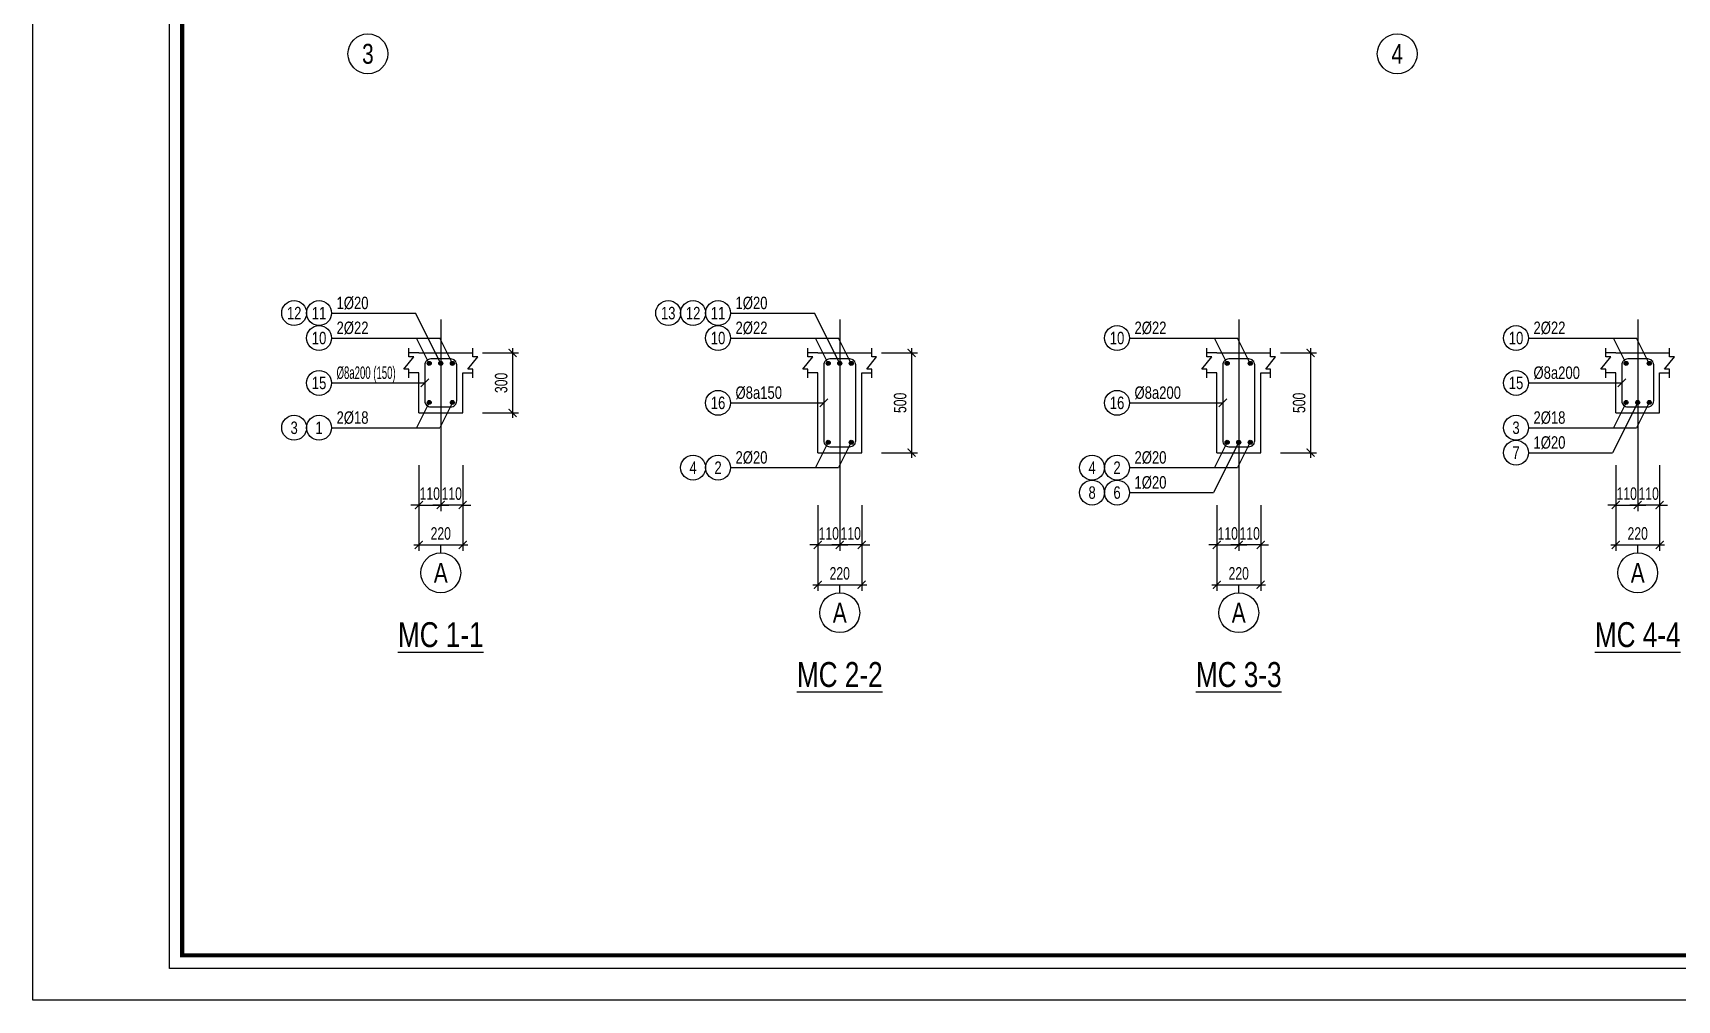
# Model space of a CAD drawing. Header units: inches. Extents: x 442278 to 842836, y -356313 to 59457.
# Drawn here: x 769459 to 777702, y -77600 to -72749 of the extents above; entities that cross this region are included whole.
import ezdxf
from ezdxf.enums import TextEntityAlignment as Align

# ---------------------------------------------------------------- set-up
doc = ezdxf.new("R2010")
doc.units = ezdxf.units.IN
doc.header["$LTSCALE"] = 250
doc.header["$MEASUREMENT"] = 0
doc.linetypes.add('CENTER', pattern=[50.8, 31.75, -6.35, 6.35, -6.35])
for name, color, linetype in [('3', 9, 'Continuous'), ('gsgsdfg', 31, 'Continuous'), ('LA.BT', 7, 'Continuous'), ('LA.DIM', 251, 'Continuous'), ('LA.KHAC', 252, 'Continuous'), ('LA.TC', 3, 'Continuous'), ('LA.TD', 30, 'Continuous'), ('LA.TEXT', 60, 'Continuous'), ('LA.TEXT.MC', 120, 'Continuous'), ('LA.TRUC', 251, 'CENTER'), ('NETTHAY', 8, 'Continuous'), ('NTHAY', 8, 'Continuous')]:
    doc.layers.add(name, color=color, linetype=linetype)
doc.styles.add('S.BTEXT', font='arial.ttf', dxfattribs={"width": 0.75})
doc.styles.add('S.STEXT', font='arial.ttf', dxfattribs={"width": 0.7})
doc.styles.add('VnAvantH', font='', dxfattribs={"width": 0.7})
doc.styles.get('VnAvantH').set_extended_font_data('.VnAvantH')
doc.dimstyles.new('S.DIM25', dxfattribs={"dimtxt": 62.5, "dimasz": 40, "dimexe": 30, "dimexo": 0, "dimgap": 25, "dimtad": 1, "dimdec": 0, "dimzin": 13, "dimdsep": 46, "dimtxsty": 'S.STEXT', "dimblk": 'ARCHTICK', "dimcen": 0, "dimdle": 25, "dimclrd": 251, "dimclre": 251, "dimclrt": 60, "dimadec": 0, "dimazin": 0, "dimtfac": 1, "dimtdec": 0, "dimtix": 1, "dimtmove": 2, "dimatfit": 3, "dimfxl": 1, "dimtolj": 1, "dimtzin": 13, "dimarcsym": 0})

# ---------------------------------------------------------------- blocks, each defined once
blk = doc.blocks.new('KHUNG CHUAN SEICO')
at = {"layer": 'DEFPOINTS', "lineweight": -3, "ltscale": 2000}
blk.add_lwpolyline([(0, 397.16), (572.13, 397.16), (572.13, 0), (0, 0)], close=True, dxfattribs=at)
at = {"layer": 'gsgsdfg'}
blk.add_lwpolyline([(0, 397.16), (572.13, 397.16), (572.13, 0), (0, 0)], close=True, dxfattribs=at)
blk.add_lwpolyline([(0, 397.16), (572.13, 397.16), (572.13, 0), (0, 0)], close=True, dxfattribs=at)
at = {"layer": 'NETTHAY', "ltscale": 0.5, "const_width": 0.743}
blk.add_lwpolyline([(26.26, 388.15), (460.75, 388.15), (460.75, 7.88), (26.26, 7.88), (26.26, 388.51)], dxfattribs=at)
at = {"layer": 'NTHAY', "lineweight": -3, "ltscale": 2000}
blk.add_lwpolyline([(24.06, 391.61), (565.91, 391.61), (565.91, 5.55), (24.06, 5.55)], close=True, dxfattribs=at)
at = {"layer": '3', "ltscale": 0.5, "style": 'VnAvantH'}
for tag, height, p in [('DRAWING1', 4.75, (514.01, 46.77)), ('DRAWING2', 4.75, (514.07, 36.02)), ('DATE', 2.5, (477.02, 18.64))]:
    blk.add_attdef(tag, text='', height=height, dxfattribs=at).set_placement(p, align=Align.CENTER)
blk = doc.blocks.new('_ArchTick')
at = {"color": 0, "linetype": 'ByBlock', "const_width": 0.15}
blk.add_lwpolyline([(-0.5, -0.5), (0.5, 0.5)], dxfattribs=at)
blk = doc.blocks.new('*D766')
at = {"layer": 'DEFPOINTS', "color": 0, "transparency": 16777216}
for p in [(771394, -74917), (771504, -74917), (771504, -75117)]:
    blk.add_point(p, dxfattribs=at)
at = {"layer": 'LA.DIM', "color": 251, "lineweight": -2, "transparency": 16777216}
for p, q in [((771394, -74917), (771394, -75147)), ((771504, -74917), (771504, -75147)), ((771394, -75117), (771354, -75117)), ((771394, -75117), (771504, -75117)), ((771504, -75117), (771544, -75117))]:
    blk.add_line(p, q, dxfattribs=at)
at = {"layer": 'LA.DIM', "color": 251, "lineweight": -2, "transparency": 16777216, "xscale": 40, "yscale": 40, "zscale": 40}
blk.add_blockref('_ArchTick', (771394, -75117), dxfattribs=at)
at = {"layer": 'LA.DIM', "color": 251, "lineweight": -2, "transparency": 16777216, "xscale": 40, "yscale": 40, "zscale": 40, "rotation": 180}
blk.add_blockref('_ArchTick', (771504, -75117), dxfattribs=at)
at = {"layer": 'LA.DIM', "color": 60, "transparency": 16777216, "insert": (771449, -75060.1), "char_height": 62.5, "attachment_point": 5, "style": 'S.STEXT'}
blk.add_mtext('\\A1;110', dxfattribs=at)
blk = doc.blocks.new('*D767')
at = {"layer": 'DEFPOINTS', "color": 0, "transparency": 16777216}
for p in [(771504, -74917), (771614, -74917), (771504, -75117)]:
    blk.add_point(p, dxfattribs=at)
at = {"layer": 'LA.DIM', "color": 251, "lineweight": -2, "transparency": 16777216}
for p, q in [((771504, -74917), (771504, -75147)), ((771614, -74917), (771614, -75147)), ((771504, -75117), (771464, -75117)), ((771614, -75117), (771504, -75117)), ((771614, -75117), (771654, -75117))]:
    blk.add_line(p, q, dxfattribs=at)
at = {"layer": 'LA.DIM', "color": 251, "lineweight": -2, "transparency": 16777216, "xscale": 40, "yscale": 40, "zscale": 40}
blk.add_blockref('_ArchTick', (771504, -75117), dxfattribs=at)
at = {"layer": 'LA.DIM', "color": 251, "lineweight": -2, "transparency": 16777216, "xscale": 40, "yscale": 40, "zscale": 40, "rotation": 180}
blk.add_blockref('_ArchTick', (771614, -75117), dxfattribs=at)
at = {"layer": 'LA.DIM', "color": 60, "transparency": 16777216, "insert": (771559, -75060.1), "char_height": 62.5, "attachment_point": 5, "style": 'S.STEXT'}
blk.add_mtext('\\A1;110', dxfattribs=at)
blk = doc.blocks.new('*D748')
at = {"layer": 'DEFPOINTS', "color": 0, "transparency": 16777216}
for p in [(771394, -74917), (771614, -74917), (771614, -75317)]:
    blk.add_point(p, dxfattribs=at)
at = {"layer": 'LA.DIM', "color": 251, "lineweight": -2, "transparency": 16777216}
for p, q in [((771394, -74917), (771394, -75347)), ((771614, -74917), (771614, -75347)), ((771369, -75317), (771639, -75317))]:
    blk.add_line(p, q, dxfattribs=at)
at = {"layer": 'LA.DIM', "color": 251, "lineweight": -2, "transparency": 16777216, "xscale": 40, "yscale": 40, "zscale": 40, "rotation": 180}
blk.add_blockref('_ArchTick', (771394, -75317), dxfattribs=at)
at = {"layer": 'LA.DIM', "color": 251, "lineweight": -2, "transparency": 16777216, "xscale": 40, "yscale": 40, "zscale": 40}
blk.add_blockref('_ArchTick', (771614, -75317), dxfattribs=at)
at = {"layer": 'LA.DIM', "color": 60, "transparency": 16777216, "insert": (771504, -75260.1), "char_height": 62.5, "attachment_point": 5, "style": 'S.STEXT'}
blk.add_mtext('\\A1;220', dxfattribs=at)
blk = doc.blocks.new('*D749')
at = {"layer": 'DEFPOINTS', "color": 0, "transparency": 16777216}
for p in [(771714, -74354.5), (771714, -74654.5), (771864, -74654.5)]:
    blk.add_point(p, dxfattribs=at)
at = {"layer": 'LA.DIM', "color": 251, "lineweight": -2, "transparency": 16777216}
for p, q in [((771864, -74329.5), (771864, -74679.5)), ((771714, -74354.5), (771894, -74354.5)), ((771714, -74654.5), (771894, -74654.5))]:
    blk.add_line(p, q, dxfattribs=at)
at = {"layer": 'LA.DIM', "color": 251, "lineweight": -2, "transparency": 16777216, "xscale": 40, "yscale": 40, "zscale": 40}
for p, rotation in [((771864, -74354.5), 90), ((771864, -74654.5), 270)]:
    blk.add_blockref('_ArchTick', p, dxfattribs=dict(at, rotation=rotation))
at = {"layer": 'LA.DIM', "color": 60, "transparency": 16777216, "insert": (771807.1, -74504.5), "char_height": 62.5, "attachment_point": 5, "rotation": 90, "style": 'S.STEXT'}
blk.add_mtext('\\A1;300', dxfattribs=at)
blk = doc.blocks.new('BLOCK.TC')
at = {"layer": 'LA.TC'}
blk.add_hatch(color=256, dxfattribs=at).paths.add_polyline_path([(10, 0, 1), (-10, 0, 1)])
at = {"layer": 'LA.TD'}
blk.add_circle((0, 0), 10, dxfattribs=at)
blk = doc.blocks.new('*D750')
at = {"layer": 'DEFPOINTS', "color": 0, "transparency": 16777216}
for p in [(773394, -75117), (773504, -75117), (773504, -75317)]:
    blk.add_point(p, dxfattribs=at)
at = {"layer": 'LA.DIM', "color": 251, "lineweight": -2, "transparency": 16777216}
for p, q in [((773394, -75117), (773394, -75347)), ((773504, -75117), (773504, -75347)), ((773394, -75317), (773354, -75317)), ((773394, -75317), (773504, -75317)), ((773504, -75317), (773544, -75317))]:
    blk.add_line(p, q, dxfattribs=at)
at = {"layer": 'LA.DIM', "color": 251, "lineweight": -2, "transparency": 16777216, "xscale": 40, "yscale": 40, "zscale": 40}
blk.add_blockref('_ArchTick', (773394, -75317), dxfattribs=at)
at = {"layer": 'LA.DIM', "color": 251, "lineweight": -2, "transparency": 16777216, "xscale": 40, "yscale": 40, "zscale": 40, "rotation": 180}
blk.add_blockref('_ArchTick', (773504, -75317), dxfattribs=at)
at = {"layer": 'LA.DIM', "color": 60, "transparency": 16777216, "insert": (773449, -75260.1), "char_height": 62.5, "attachment_point": 5, "style": 'S.STEXT'}
blk.add_mtext('\\A1;110', dxfattribs=at)
blk = doc.blocks.new('*D751')
at = {"layer": 'DEFPOINTS', "color": 0, "transparency": 16777216}
for p in [(773504, -75117), (773614, -75117), (773504, -75317)]:
    blk.add_point(p, dxfattribs=at)
at = {"layer": 'LA.DIM', "color": 251, "lineweight": -2, "transparency": 16777216}
for p, q in [((773504, -75117), (773504, -75347)), ((773614, -75117), (773614, -75347)), ((773504, -75317), (773464, -75317)), ((773614, -75317), (773504, -75317)), ((773614, -75317), (773654, -75317))]:
    blk.add_line(p, q, dxfattribs=at)
at = {"layer": 'LA.DIM', "color": 251, "lineweight": -2, "transparency": 16777216, "xscale": 40, "yscale": 40, "zscale": 40}
blk.add_blockref('_ArchTick', (773504, -75317), dxfattribs=at)
at = {"layer": 'LA.DIM', "color": 251, "lineweight": -2, "transparency": 16777216, "xscale": 40, "yscale": 40, "zscale": 40, "rotation": 180}
blk.add_blockref('_ArchTick', (773614, -75317), dxfattribs=at)
at = {"layer": 'LA.DIM', "color": 60, "transparency": 16777216, "insert": (773559, -75260.1), "char_height": 62.5, "attachment_point": 5, "style": 'S.STEXT'}
blk.add_mtext('\\A1;110', dxfattribs=at)
blk = doc.blocks.new('*D752')
at = {"layer": 'DEFPOINTS', "color": 0, "transparency": 16777216}
for p in [(773394, -75117), (773614, -75117), (773614, -75517)]:
    blk.add_point(p, dxfattribs=at)
at = {"layer": 'LA.DIM', "color": 251, "lineweight": -2, "transparency": 16777216}
for p, q in [((773394, -75117), (773394, -75547)), ((773614, -75117), (773614, -75547)), ((773369, -75517), (773639, -75517))]:
    blk.add_line(p, q, dxfattribs=at)
at = {"layer": 'LA.DIM', "color": 251, "lineweight": -2, "transparency": 16777216, "xscale": 40, "yscale": 40, "zscale": 40, "rotation": 180}
blk.add_blockref('_ArchTick', (773394, -75517), dxfattribs=at)
at = {"layer": 'LA.DIM', "color": 251, "lineweight": -2, "transparency": 16777216, "xscale": 40, "yscale": 40, "zscale": 40}
blk.add_blockref('_ArchTick', (773614, -75517), dxfattribs=at)
at = {"layer": 'LA.DIM', "color": 60, "transparency": 16777216, "insert": (773504, -75460.1), "char_height": 62.5, "attachment_point": 5, "style": 'S.STEXT'}
blk.add_mtext('\\A1;220', dxfattribs=at)
blk = doc.blocks.new('*D761')
at = {"layer": 'DEFPOINTS', "color": 0, "transparency": 16777216}
for p in [(773714, -74354.5), (773714, -74854.5), (773864, -74854.5)]:
    blk.add_point(p, dxfattribs=at)
at = {"layer": 'LA.DIM', "color": 251, "lineweight": -2, "transparency": 16777216}
for p, q in [((773864, -74329.5), (773864, -74879.5)), ((773714, -74354.5), (773894, -74354.5)), ((773714, -74854.5), (773894, -74854.5))]:
    blk.add_line(p, q, dxfattribs=at)
at = {"layer": 'LA.DIM', "color": 251, "lineweight": -2, "transparency": 16777216, "xscale": 40, "yscale": 40, "zscale": 40}
for p, rotation in [((773864, -74354.5), 90), ((773864, -74854.5), 270)]:
    blk.add_blockref('_ArchTick', p, dxfattribs=dict(at, rotation=rotation))
at = {"layer": 'LA.DIM', "color": 60, "transparency": 16777216, "insert": (773807.1, -74604.5), "char_height": 62.5, "attachment_point": 5, "rotation": 90, "style": 'S.STEXT'}
blk.add_mtext('\\A1;500', dxfattribs=at)
blk = doc.blocks.new('*D762')
at = {"layer": 'DEFPOINTS', "color": 0, "transparency": 16777216}
for p in [(775394, -75117), (775504, -75117), (775504, -75317)]:
    blk.add_point(p, dxfattribs=at)
at = {"layer": 'LA.DIM', "color": 251, "lineweight": -2, "transparency": 16777216}
for p, q in [((775394, -75117), (775394, -75347)), ((775504, -75117), (775504, -75347)), ((775394, -75317), (775354, -75317)), ((775394, -75317), (775504, -75317)), ((775504, -75317), (775544, -75317))]:
    blk.add_line(p, q, dxfattribs=at)
at = {"layer": 'LA.DIM', "color": 251, "lineweight": -2, "transparency": 16777216, "xscale": 40, "yscale": 40, "zscale": 40}
blk.add_blockref('_ArchTick', (775394, -75317), dxfattribs=at)
at = {"layer": 'LA.DIM', "color": 251, "lineweight": -2, "transparency": 16777216, "xscale": 40, "yscale": 40, "zscale": 40, "rotation": 180}
blk.add_blockref('_ArchTick', (775504, -75317), dxfattribs=at)
at = {"layer": 'LA.DIM', "color": 60, "transparency": 16777216, "insert": (775449, -75260.1), "char_height": 62.5, "attachment_point": 5, "style": 'S.STEXT'}
blk.add_mtext('\\A1;110', dxfattribs=at)
blk = doc.blocks.new('*D763')
at = {"layer": 'DEFPOINTS', "color": 0, "transparency": 16777216}
for p in [(775504, -75117), (775614, -75117), (775504, -75317)]:
    blk.add_point(p, dxfattribs=at)
at = {"layer": 'LA.DIM', "color": 251, "lineweight": -2, "transparency": 16777216}
for p, q in [((775504, -75117), (775504, -75347)), ((775614, -75117), (775614, -75347)), ((775504, -75317), (775464, -75317)), ((775614, -75317), (775504, -75317)), ((775614, -75317), (775654, -75317))]:
    blk.add_line(p, q, dxfattribs=at)
at = {"layer": 'LA.DIM', "color": 251, "lineweight": -2, "transparency": 16777216, "xscale": 40, "yscale": 40, "zscale": 40}
blk.add_blockref('_ArchTick', (775504, -75317), dxfattribs=at)
at = {"layer": 'LA.DIM', "color": 251, "lineweight": -2, "transparency": 16777216, "xscale": 40, "yscale": 40, "zscale": 40, "rotation": 180}
blk.add_blockref('_ArchTick', (775614, -75317), dxfattribs=at)
at = {"layer": 'LA.DIM', "color": 60, "transparency": 16777216, "insert": (775559, -75260.1), "char_height": 62.5, "attachment_point": 5, "style": 'S.STEXT'}
blk.add_mtext('\\A1;110', dxfattribs=at)
blk = doc.blocks.new('*D764')
at = {"layer": 'DEFPOINTS', "color": 0, "transparency": 16777216}
for p in [(775394, -75117), (775614, -75117), (775614, -75517)]:
    blk.add_point(p, dxfattribs=at)
at = {"layer": 'LA.DIM', "color": 251, "lineweight": -2, "transparency": 16777216}
for p, q in [((775394, -75117), (775394, -75547)), ((775614, -75117), (775614, -75547)), ((775369, -75517), (775639, -75517))]:
    blk.add_line(p, q, dxfattribs=at)
at = {"layer": 'LA.DIM', "color": 251, "lineweight": -2, "transparency": 16777216, "xscale": 40, "yscale": 40, "zscale": 40, "rotation": 180}
blk.add_blockref('_ArchTick', (775394, -75517), dxfattribs=at)
at = {"layer": 'LA.DIM', "color": 251, "lineweight": -2, "transparency": 16777216, "xscale": 40, "yscale": 40, "zscale": 40}
blk.add_blockref('_ArchTick', (775614, -75517), dxfattribs=at)
at = {"layer": 'LA.DIM', "color": 60, "transparency": 16777216, "insert": (775504, -75460.1), "char_height": 62.5, "attachment_point": 5, "style": 'S.STEXT'}
blk.add_mtext('\\A1;220', dxfattribs=at)
blk = doc.blocks.new('*D765')
at = {"layer": 'DEFPOINTS', "color": 0, "transparency": 16777216}
for p in [(775714, -74354.5), (775714, -74854.5), (775864, -74854.5)]:
    blk.add_point(p, dxfattribs=at)
at = {"layer": 'LA.DIM', "color": 251, "lineweight": -2, "transparency": 16777216}
for p, q in [((775864, -74329.5), (775864, -74879.5)), ((775714, -74354.5), (775894, -74354.5)), ((775714, -74854.5), (775894, -74854.5))]:
    blk.add_line(p, q, dxfattribs=at)
at = {"layer": 'LA.DIM', "color": 251, "lineweight": -2, "transparency": 16777216, "xscale": 40, "yscale": 40, "zscale": 40}
for p, rotation in [((775864, -74354.5), 90), ((775864, -74854.5), 270)]:
    blk.add_blockref('_ArchTick', p, dxfattribs=dict(at, rotation=rotation))
at = {"layer": 'LA.DIM', "color": 60, "transparency": 16777216, "insert": (775807.1, -74604.5), "char_height": 62.5, "attachment_point": 5, "rotation": 90, "style": 'S.STEXT'}
blk.add_mtext('\\A1;500', dxfattribs=at)
blk = doc.blocks.new('*D753')
at = {"layer": 'DEFPOINTS', "color": 0, "transparency": 16777216}
for p in [(777394, -74917), (777504, -74917), (777504, -75117)]:
    blk.add_point(p, dxfattribs=at)
at = {"layer": 'LA.DIM', "color": 251, "lineweight": -2, "transparency": 16777216}
for p, q in [((777394, -74917), (777394, -75147)), ((777504, -74917), (777504, -75147)), ((777394, -75117), (777354, -75117)), ((777394, -75117), (777504, -75117)), ((777504, -75117), (777544, -75117))]:
    blk.add_line(p, q, dxfattribs=at)
at = {"layer": 'LA.DIM', "color": 251, "lineweight": -2, "transparency": 16777216, "xscale": 40, "yscale": 40, "zscale": 40}
blk.add_blockref('_ArchTick', (777394, -75117), dxfattribs=at)
at = {"layer": 'LA.DIM', "color": 251, "lineweight": -2, "transparency": 16777216, "xscale": 40, "yscale": 40, "zscale": 40, "rotation": 180}
blk.add_blockref('_ArchTick', (777504, -75117), dxfattribs=at)
at = {"layer": 'LA.DIM', "color": 60, "transparency": 16777216, "insert": (777449, -75060.1), "char_height": 62.5, "attachment_point": 5, "style": 'S.STEXT'}
blk.add_mtext('\\A1;110', dxfattribs=at)
blk = doc.blocks.new('*D754')
at = {"layer": 'DEFPOINTS', "color": 0, "transparency": 16777216}
for p in [(777504, -74917), (777614, -74917), (777504, -75117)]:
    blk.add_point(p, dxfattribs=at)
at = {"layer": 'LA.DIM', "color": 251, "lineweight": -2, "transparency": 16777216}
for p, q in [((777504, -74917), (777504, -75147)), ((777614, -74917), (777614, -75147)), ((777504, -75117), (777464, -75117)), ((777614, -75117), (777504, -75117)), ((777614, -75117), (777654, -75117))]:
    blk.add_line(p, q, dxfattribs=at)
at = {"layer": 'LA.DIM', "color": 251, "lineweight": -2, "transparency": 16777216, "xscale": 40, "yscale": 40, "zscale": 40}
blk.add_blockref('_ArchTick', (777504, -75117), dxfattribs=at)
at = {"layer": 'LA.DIM', "color": 251, "lineweight": -2, "transparency": 16777216, "xscale": 40, "yscale": 40, "zscale": 40, "rotation": 180}
blk.add_blockref('_ArchTick', (777614, -75117), dxfattribs=at)
at = {"layer": 'LA.DIM', "color": 60, "transparency": 16777216, "insert": (777559, -75060.1), "char_height": 62.5, "attachment_point": 5, "style": 'S.STEXT'}
blk.add_mtext('\\A1;110', dxfattribs=at)
blk = doc.blocks.new('*D755')
at = {"layer": 'DEFPOINTS', "color": 0, "transparency": 16777216}
for p in [(777394, -74917), (777614, -74917), (777614, -75317)]:
    blk.add_point(p, dxfattribs=at)
at = {"layer": 'LA.DIM', "color": 251, "lineweight": -2, "transparency": 16777216}
for p, q in [((777394, -74917), (777394, -75347)), ((777614, -74917), (777614, -75347)), ((777369, -75317), (777639, -75317))]:
    blk.add_line(p, q, dxfattribs=at)
at = {"layer": 'LA.DIM', "color": 251, "lineweight": -2, "transparency": 16777216, "xscale": 40, "yscale": 40, "zscale": 40, "rotation": 180}
blk.add_blockref('_ArchTick', (777394, -75317), dxfattribs=at)
at = {"layer": 'LA.DIM', "color": 251, "lineweight": -2, "transparency": 16777216, "xscale": 40, "yscale": 40, "zscale": 40}
blk.add_blockref('_ArchTick', (777614, -75317), dxfattribs=at)
at = {"layer": 'LA.DIM', "color": 60, "transparency": 16777216, "insert": (777504, -75260.1), "char_height": 62.5, "attachment_point": 5, "style": 'S.STEXT'}
blk.add_mtext('\\A1;220', dxfattribs=at)

msp = doc.modelspace()

# ---------------------------------------------------------------- linework, layer by layer
at = {"layer": 'LA.BT'}
for p, q in [((771394.04, -74354.52), (771344.04, -74354.52)), ((771394.04, -74354.52), (771614.04, -74354.52)), ((771614.04, -74354.52), (771664.04, -74354.52)), ((773394.04, -74354.52), (773344.04, -74354.52)), ((773394.04, -74354.52), (773614.04, -74354.52)), ((773614.04, -74354.52), (773664.04, -74354.52)), ((775394.04, -74354.52), (775344.04, -74354.52)), ((775394.04, -74354.52), (775614.04, -74354.52)), ((775614.04, -74354.52), (775664.04, -74354.52)), ((777394.04, -74354.52), (777344.04, -74354.52)), ((777394.04, -74354.52), (777614.04, -74354.52)), ((777614.04, -74354.52), (777664.04, -74354.52)), ((771394.04, -74454.52), (771344.04, -74454.52)), ((771394.04, -74654.52), (771394.04, -74454.52)), ((771614.04, -74654.52), (771614.04, -74454.52)), ((771614.04, -74454.52), (771664.04, -74454.52)), ((773394.04, -74454.52), (773344.04, -74454.52)), ((773394.04, -74854.52), (773394.04, -74454.52)), ((773614.04, -74854.52), (773614.04, -74454.52)), ((773614.04, -74454.52), (773664.04, -74454.52)), ((775394.04, -74454.52), (775344.04, -74454.52)), ((775394.04, -74854.52), (775394.04, -74454.52)), ((775614.04, -74854.52), (775614.04, -74454.52)), ((775614.04, -74454.52), (775664.04, -74454.52)), ((777394.04, -74454.52), (777344.04, -74454.52)), ((777394.04, -74654.52), (777394.04, -74454.52)), ((777614.04, -74654.52), (777614.04, -74454.52)), ((777614.04, -74454.52), (777664.04, -74454.52)), ((771394.04, -74654.52), (771614.04, -74654.52)), ((777394.04, -74654.52), (777614.04, -74654.52)), ((773394.04, -74854.52), (773614.04, -74854.52)), ((775394.04, -74854.52), (775614.04, -74854.52))]:
    msp.add_line(p, q, dxfattribs=at)
at = {"layer": 'LA.KHAC'}
for p, q in [((770956.54, -74154.52), (771378.04, -74154.52)), ((771504.04, -74406.52), (771378.04, -74154.52)), ((772956.54, -74154.52), (773378.04, -74154.52)), ((773504.04, -74406.52), (773378.04, -74154.52)), ((770956.54, -74279.52), (771498.54, -74279.52)), ((771446.04, -74406.52), (771382.54, -74279.52)), ((771562.04, -74406.52), (771498.54, -74279.52)), ((772956.54, -74279.52), (773498.54, -74279.52)), ((773446.04, -74406.52), (773382.54, -74279.52)), ((773562.04, -74406.52), (773498.54, -74279.52)), ((774956.54, -74279.52), (775498.54, -74279.52)), ((775446.04, -74406.52), (775382.54, -74279.52)), ((775562.04, -74406.52), (775498.54, -74279.52)), ((776956.54, -74279.52), (777498.54, -74279.52)), ((777446.04, -74406.52), (777382.54, -74279.52)), ((777562.04, -74406.52), (777498.54, -74279.52)), ((770956.54, -74504.52), (771424.04, -74504.52)), ((776956.54, -74504.52), (777424.04, -74504.52)), ((771446.04, -74602.52), (771382.54, -74729.52)), ((771562.04, -74602.52), (771498.54, -74729.52)), ((772956.54, -74604.52), (773424.04, -74604.52)), ((774956.54, -74604.52), (775424.04, -74604.52)), ((777504.04, -74602.52), (777378.04, -74854.52)), ((777446.04, -74602.52), (777382.54, -74729.52)), ((777562.04, -74602.52), (777498.54, -74729.52)), ((770956.54, -74729.52), (771498.54, -74729.52)), ((776956.54, -74729.52), (777498.54, -74729.52)), ((773446.04, -74802.52), (773382.54, -74929.52)), ((773562.04, -74802.52), (773498.54, -74929.52)), ((775504.04, -74802.52), (775378.04, -75054.52)), ((775446.04, -74802.52), (775382.54, -74929.52)), ((775562.04, -74802.52), (775498.54, -74929.52)), ((776956.54, -74854.52), (777378.04, -74854.52)), ((772956.54, -74929.52), (773498.54, -74929.52)), ((774956.54, -74929.52), (775498.54, -74929.52)), ((774956.54, -75054.52), (775378.04, -75054.52)), ((771504.04, -75357.02), (771504.04, -75317.02)), ((777504.04, -75357.02), (777504.04, -75317.02)), ((773504.04, -75557.02), (773504.04, -75517.02)), ((775504.04, -75557.02), (775504.04, -75517.02))]:
    msp.add_line(p, q, dxfattribs=at)
at = {"layer": 'LA.KHAC', "color": 3}
for p, q in [((771404.04, -74524.52), (771444.04, -74484.52)), ((777404.04, -74524.52), (777444.04, -74484.52)), ((773404.04, -74624.52), (773444.04, -74584.52)), ((775404.04, -74624.52), (775444.04, -74584.52))]:
    msp.add_line(p, q, dxfattribs=at)
at = {"layer": 'LA.KHAC'}
for points in [[(771344.04, -74479.52), (771344.04, -74435.77), (771319.04, -74435.77), (771369.04, -74373.27), (771344.04, -74373.27), (771344.04, -74329.52)], [(771664.04, -74479.52), (771664.04, -74435.77), (771639.04, -74435.77), (771689.04, -74373.27), (771664.04, -74373.27), (771664.04, -74329.52)], [(773344.04, -74479.52), (773344.04, -74435.77), (773319.04, -74435.77), (773369.04, -74373.27), (773344.04, -74373.27), (773344.04, -74329.52)], [(773664.04, -74479.52), (773664.04, -74435.77), (773639.04, -74435.77), (773689.04, -74373.27), (773664.04, -74373.27), (773664.04, -74329.52)], [(775344.04, -74479.52), (775344.04, -74435.77), (775319.04, -74435.77), (775369.04, -74373.27), (775344.04, -74373.27), (775344.04, -74329.52)], [(775664.04, -74479.52), (775664.04, -74435.77), (775639.04, -74435.77), (775689.04, -74373.27), (775664.04, -74373.27), (775664.04, -74329.52)], [(777344.04, -74479.52), (777344.04, -74435.77), (777319.04, -74435.77), (777369.04, -74373.27), (777344.04, -74373.27), (777344.04, -74329.52)], [(777664.04, -74479.52), (777664.04, -74435.77), (777639.04, -74435.77), (777689.04, -74373.27), (777664.04, -74373.27), (777664.04, -74329.52)]]:
    msp.add_lwpolyline(points, dxfattribs=at)
for centre, radius in [((771138.67, -72854.02), 100), ((776298.67, -72854.02), 100), ((770769.04, -74154.52), 62.5), ((770894.04, -74154.52), 62.5), ((772644.04, -74154.52), 62.5), ((772769.04, -74154.52), 62.5), ((772894.04, -74154.52), 62.5), ((770894.04, -74279.52), 62.5), ((772894.04, -74279.52), 62.5), ((774894.04, -74279.52), 62.5), ((776894.04, -74279.52), 62.5), ((770894.04, -74504.52), 62.5), ((776894.04, -74504.52), 62.5), ((772894.04, -74604.52), 62.5), ((774894.04, -74604.52), 62.5), ((770769.04, -74729.52), 62.5), ((770894.04, -74729.52), 62.5), ((776894.04, -74729.52), 62.5), ((776894.04, -74854.52), 62.5), ((772769.04, -74929.52), 62.5), ((772894.04, -74929.52), 62.5), ((774769.04, -74929.52), 62.5), ((774894.04, -74929.52), 62.5), ((774769.04, -75054.52), 62.5), ((774894.04, -75054.52), 62.5), ((771504.04, -75457.02), 100), ((777504.04, -75457.02), 100), ((773504.04, -75657.02), 100), ((775504.04, -75657.02), 100)]:
    msp.add_circle(centre, radius, dxfattribs=at)
at = {"layer": 'LA.TD'}
for points in [[(771424.04, -74414.52), (771424.04, -74594.52, 0.4142136), (771454.04, -74624.52), (771554.04, -74624.52, 0.4142136), (771584.04, -74594.52), (771584.04, -74414.52, 0.4142136), (771554.04, -74384.52), (771454.04, -74384.52, 0.4142136), (771424.04, -74414.52)], [(773424.04, -74414.52), (773424.04, -74794.52, 0.4142136), (773454.04, -74824.52), (773554.04, -74824.52, 0.4142136), (773584.04, -74794.52), (773584.04, -74414.52, 0.4142136), (773554.04, -74384.52), (773454.04, -74384.52, 0.4142136), (773424.04, -74414.52)], [(775424.04, -74414.52), (775424.04, -74794.52, 0.4142136), (775454.04, -74824.52), (775554.04, -74824.52, 0.4142136), (775584.04, -74794.52), (775584.04, -74414.52, 0.4142136), (775554.04, -74384.52), (775454.04, -74384.52, 0.4142136), (775424.04, -74414.52)], [(777424.04, -74414.52), (777424.04, -74594.52, 0.4142136), (777454.04, -74624.52), (777554.04, -74624.52, 0.4142136), (777584.04, -74594.52), (777584.04, -74414.52, 0.4142136), (777554.04, -74384.52), (777454.04, -74384.52, 0.4142136), (777424.04, -74414.52)]]:
    msp.add_lwpolyline(points, format="xyb", dxfattribs=at)
at = {"layer": 'LA.TRUC'}
for p, q in [((771504.04, -74185.77), (771504.04, -74917.02)), ((773504.04, -74185.77), (773504.04, -75117.02)), ((775504.04, -74185.77), (775504.04, -75117.02)), ((777504.04, -74185.77), (777504.04, -74917.02))]:
    msp.add_line(p, q, dxfattribs=at)

# ---------------------------------------------------------------- block references
at = {"layer": 'LA.DIM', "xscale": 28.48944269395451, "yscale": 28.48944269378438, "zscale": 28.48944269370384}
msp.add_blockref('KHUNG CHUAN SEICO', (769459.36, -77600.02), dxfattribs=at)
at = {"layer": 'LA.TC'}
for p in [(771446.04, -74406.52), (771504.04, -74406.52), (771562.04, -74406.52), (773446.04, -74406.52), (773504.04, -74406.52), (773562.04, -74406.52), (775446.04, -74406.52), (775562.04, -74406.52), (777446.04, -74406.52), (777562.04, -74406.52), (771446.04, -74602.52), (771562.04, -74602.52), (777446.04, -74602.52), (777504.04, -74602.52), (777562.04, -74602.52), (773446.04, -74802.52), (773562.04, -74802.52), (775446.04, -74802.52), (775504.04, -74802.52), (775562.04, -74802.52)]:
    msp.add_blockref('BLOCK.TC', p, dxfattribs=at)

# ---------------------------------------------------------------- texts
at = {"layer": 'LA.TEXT', "color": 4, "style": 'S.BTEXT', "width": 0.75}
for s, p in [('3', (771138.67, -72854.02)), ('4', (776298.67, -72854.02)), ('A', (771504.04, -75457.02)), ('A', (777504.04, -75457.02)), ('A', (773504.04, -75657.02)), ('A', (775504.04, -75657.02))]:
    msp.add_text(s, height=100, dxfattribs=at).set_placement(p, align=Align.MIDDLE_CENTER)
at = {"layer": 'LA.TEXT', "style": 'S.STEXT'}
for s, width, p in [('1%%c20', 0.75, (770981.54, -74134.52)), ('1%%c20', 0.75, (772981.54, -74134.52)), ('2%%c22', 0.75, (770981.54, -74259.52)), ('2%%c22', 0.75, (772981.54, -74259.52)), ('2%%c22', 0.75, (774981.54, -74259.52)), ('2%%c22', 0.75, (776981.54, -74259.52)), ('%%c8a200 (150)', 0.55, (770981.54, -74484.52)), ('%%c8a200', 0.75, (776981.54, -74484.52)), ('%%c8a150', 0.75, (772981.54, -74584.52)), ('%%c8a200', 0.75, (774981.54, -74584.52)), ('2%%c18', 0.75, (770981.54, -74709.52)), ('2%%c18', 0.75, (776981.54, -74709.52)), ('1%%c20', 0.75, (776981.54, -74834.52)), ('2%%c20', 0.75, (772981.54, -74909.52)), ('2%%c20', 0.75, (774981.54, -74909.52)), ('1%%c20', 0.75, (774981.54, -75034.52))]:
    msp.add_text(s, height=62.5, dxfattribs=dict(at, width=width)).set_placement(p)
at = {"layer": 'LA.TEXT', "style": 'S.STEXT', "width": 0.75}
for s, p in [('12', (770769.04, -74154.52)), ('11', (770894.04, -74154.52)), ('13', (772644.04, -74154.52)), ('12', (772769.04, -74154.52)), ('11', (772894.04, -74154.52)), ('10', (770894.04, -74279.52)), ('10', (772894.04, -74279.52)), ('10', (774894.04, -74279.52)), ('10', (776894.04, -74279.52)), ('15', (770894.04, -74504.52)), ('15', (776894.04, -74504.52)), ('16', (772894.04, -74604.52)), ('16', (774894.04, -74604.52)), ('3', (770769.04, -74729.52)), ('1', (770894.04, -74729.52)), ('3', (776894.04, -74729.52)), ('7', (776894.04, -74854.52)), ('4', (772769.04, -74929.52)), ('2', (772894.04, -74929.52)), ('4', (774769.04, -74929.52)), ('2', (774894.04, -74929.52)), ('8', (774769.04, -75054.52)), ('6', (774894.04, -75054.52))]:
    msp.add_text(s, height=62.5, dxfattribs=at).set_placement(p, align=Align.MIDDLE_CENTER)
at = {"layer": 'LA.TEXT.MC', "color": 4, "style": 'S.STEXT', "width": 0.75}
for s, p in [('%%uMC 1-1', (771504.04, -75829.52)), ('%%uMC 4-4', (777504.04, -75829.52)), ('%%uMC 2-2', (773504.04, -76029.52)), ('%%uMC 3-3', (775504.04, -76029.52))]:
    msp.add_text(s, height=125, dxfattribs=at).set_placement(p, align=Align.CENTER)

# ---------------------------------------------------------------- dimensions: what is measured, and where the dimension line sits
at = {"layer": 'LA.DIM'}
for base, p1, p2, picture, middle in [((771864.04, -74654.52), (771714.04, -74354.52), (771714.04, -74654.52), '*D749', (771807.1, -74504.52)), ((773864.04, -74854.52), (773714.04, -74354.52), (773714.04, -74854.52), '*D761', (773807.12, -74604.52)), ((775864.04, -74854.52), (775714.04, -74354.52), (775714.04, -74854.52), '*D765', (775807.12, -74604.52))]:
    dim = msp.add_linear_dim(base=base, p1=p1, p2=p2, angle=90, dimstyle='S.DIM25', dxfattribs=at)
    dim.commit()
    dim.dimension.update_dxf_attribs({"geometry": picture, "text_midpoint": middle})
for base, p1, p2, picture, middle in [((771504.04, -75117.02), (771394.04, -74917.02), (771504.04, -74917.02), '*D766', (771449.04, -75060.11)), ((771614.04, -75317.02), (771394.04, -74917.02), (771614.04, -74917.02), '*D748', (771504.04, -75260.11)), ((771504.04, -75117.02), (771614.04, -74917.02), (771504.04, -74917.02), '*D767', (771559.04, -75060.11)), ((777504.04, -75117.02), (777394.04, -74917.02), (777504.04, -74917.02), '*D753', (777449.04, -75060.11)), ((777614.04, -75317.02), (777394.04, -74917.02), (777614.04, -74917.02), '*D755', (777504.04, -75260.11)), ((777504.04, -75117.02), (777614.04, -74917.02), (777504.04, -74917.02), '*D754', (777559.04, -75060.11)), ((773504.04, -75317.02), (773394.04, -75117.02), (773504.04, -75117.02), '*D750', (773449.04, -75260.11)), ((773614.04, -75517.02), (773394.04, -75117.02), (773614.04, -75117.02), '*D752', (773504.04, -75460.11)), ((773504.04, -75317.02), (773614.04, -75117.02), (773504.04, -75117.02), '*D751', (773559.04, -75260.11)), ((775504.04, -75317.02), (775394.04, -75117.02), (775504.04, -75117.02), '*D762', (775449.04, -75260.11)), ((775614.04, -75517.02), (775394.04, -75117.02), (775614.04, -75117.02), '*D764', (775504.04, -75460.11)), ((775504.04, -75317.02), (775614.04, -75117.02), (775504.04, -75117.02), '*D763', (775559.04, -75260.11))]:
    dim = msp.add_linear_dim(base=base, p1=p1, p2=p2, dimstyle='S.DIM25', dxfattribs=at)
    dim.commit()
    dim.dimension.update_dxf_attribs({"geometry": picture, "text_midpoint": middle})

doc.saveas('drawing.dxf')
